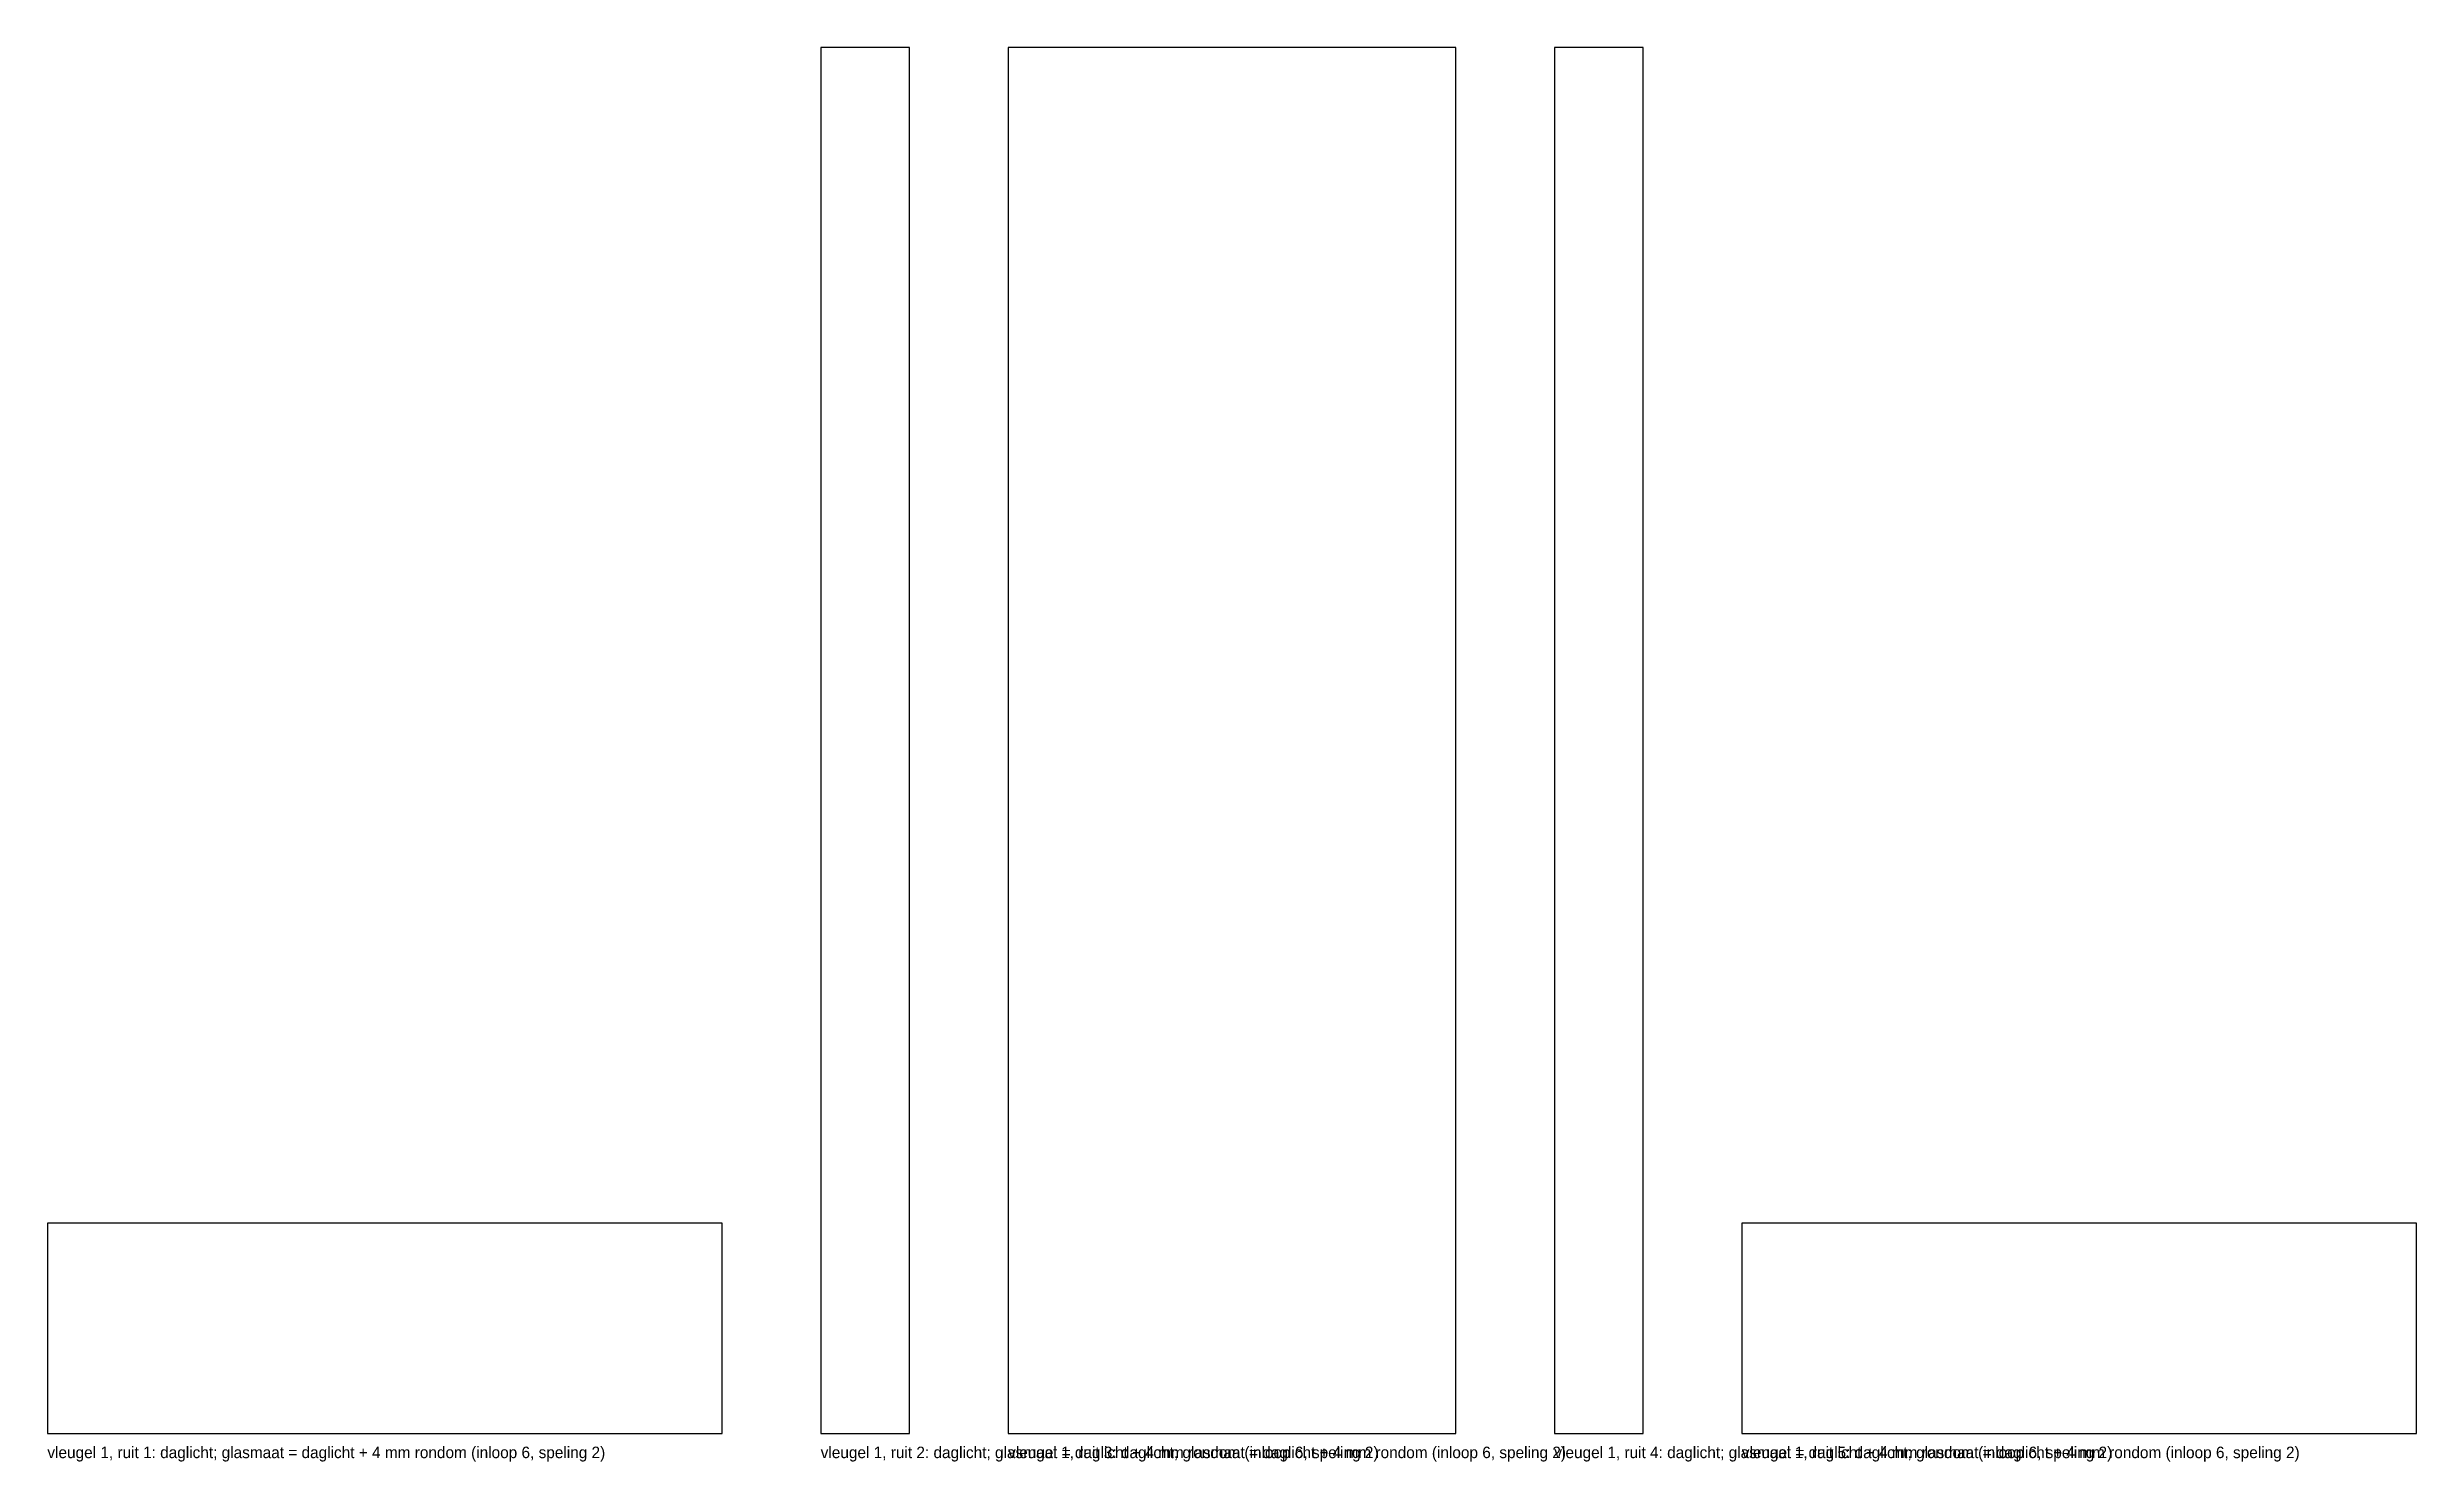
# Model space of a CAD drawing. Header units: millimetres. Extents: x 0 to 2886, y -34 to 1688.
import ezdxf

# ---------------------------------------------------------------- set-up
doc = ezdxf.new("R2010")
doc.units = ezdxf.units.MM

msp = doc.modelspace()

# ---------------------------------------------------------------- linework, layer by layer
at = {"layer": 'DAGLICHT'}
for p, q in [((1050.3, 1688.36), (942, 1688.36)), ((942, 1688.36), (942, 0)), ((1050.3, 0), (1050.3, 1688.36)), ((1715.7, 1688.36), (1170.3, 1688.36)), ((1170.3, 1688.36), (1170.3, 0)), ((1715.7, 0), (1715.7, 1688.36)), ((1944, 1688.36), (1835.7, 1688.36)), ((1835.7, 1688.36), (1835.7, 0)), ((1944, 0), (1944, 1688.36)), ((822, 256.32), (0, 256.32)), ((0, 256.32), (0, 0)), ((822, 0), (822, 256.32)), ((2886, 256.32), (2064, 256.32)), ((2064, 256.32), (2064, 0)), ((2886, 0), (2886, 256.32)), ((0, 0), (822, 0)), ((942, 0), (1050.3, 0)), ((1170.3, 0), (1715.7, 0)), ((1835.7, 0), (1944, 0)), ((2064, 0), (2886, 0))]:
    msp.add_line(p, q, dxfattribs=at)

# ---------------------------------------------------------------- texts
at = {"layer": 'TEKST'}
for s, p in [('vleugel 1, ruit 1: daglicht; glasmaat = daglicht + 4 mm rondom (inloop 6, speling 2)', (0, -30)), ('vleugel 1, ruit 2: daglicht; glasmaat = daglicht + 4 mm rondom (inloop 6, speling 2)', (942, -30)), ('vleugel 1, ruit 3: daglicht; glasmaat = daglicht + 4 mm rondom (inloop 6, speling 2)', (1170.3, -30)), ('vleugel 1, ruit 4: daglicht; glasmaat = daglicht + 4 mm rondom (inloop 6, speling 2)', (1835.7, -30)), ('vleugel 1, ruit 5: daglicht; glasmaat = daglicht + 4 mm rondom (inloop 6, speling 2)', (2064, -30))]:
    msp.add_text(s, height=14, dxfattribs=at).set_placement(p)

doc.saveas('drawing.dxf')
